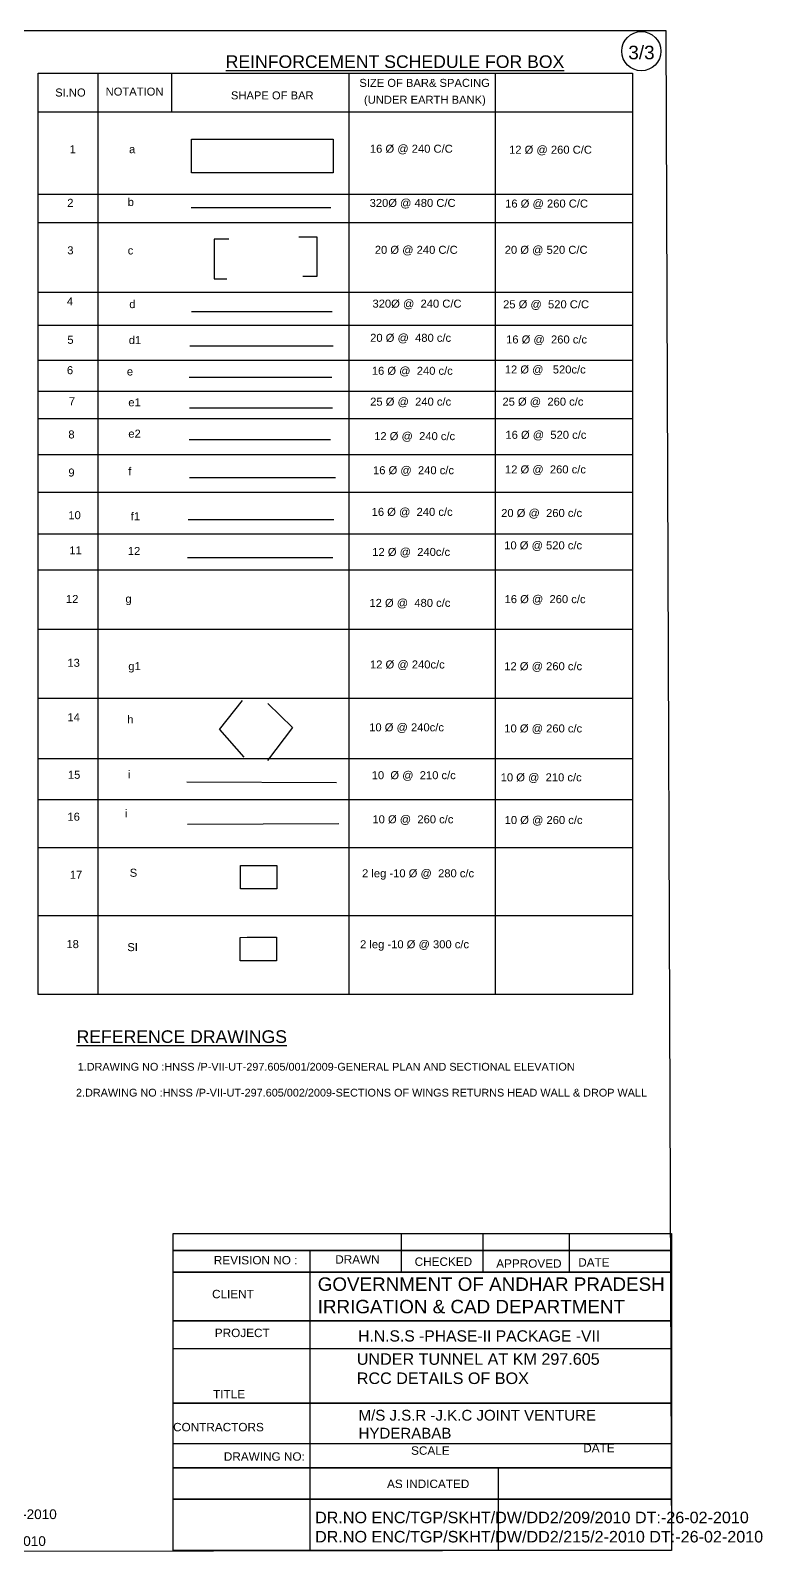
# Model space of a CAD drawing. Header units: millimetres. Extents: x 5124 to 2511772, y 2311 to 44400941.
# Drawn here: x 2507998 to 2511772, y 44393007 to 44400863 of the extents above; entities that cross this region are included whole.
import ezdxf

# ---------------------------------------------------------------- set-up
doc = ezdxf.new("R2010")
doc.units = ezdxf.units.MM
doc.header["$MEASUREMENT"] = 0
for name, color, linetype in [('DIMENSION', 7, 'Continuous'), ('DIMENSIONS', 7, 'Continuous'), ('DRAWING', 2, 'Continuous'), ('TEXT', 7, 'Continuous')]:
    doc.layers.add(name, color=color, linetype=linetype)
doc.styles.get("Standard").update_dxf_attribs({"font": 'arial.ttf', "height": 40})

msp = doc.modelspace()

# ---------------------------------------------------------------- linework, layer by layer
at = {"layer": 'DIMENSION', "color": 0}
msp.add_lwpolyline([(2511301.9, 44393022.6), (2500679.3, 44393006.7), (2500679.3, 44400863.2), (2511273.2, 44400863.2)], close=True, dxfattribs=at)
msp.add_lwpolyline([(2508724.8, 44400642.3), (2508724.8, 44400442.2)], dxfattribs=at)
at = {"layer": 'DRAWING', "color": 0}
msp.add_lwpolyline([(2508038.8, 44400643), (2511102.4, 44400643), (2511102.4, 44395890.6), (2508038.8, 44395890.6)], close=True, dxfattribs=at)
for points in [[(2508346.2, 44400643), (2508346.2, 44395890.6)], [(2509639.3, 44400643), (2509639.3, 44395890.6)], [(2510393.8, 44400643), (2510393.8, 44395890.6)], [(2508038.8, 44400442.8), (2511102.4, 44400442.8)], [(2508828.9, 44400302.6), (2509558.8, 44400302.6), (2509558.8, 44400128.9), (2508829, 44400128.9), (2508828.9, 44400302.6)], [(2508038.8, 44400019.4), (2511102.4, 44400019.4)], [(2508827.1, 44399950.2), (2509547, 44399950.2)], [(2508038.8, 44399872.8), (2511102.4, 44399872.8)], [(2509020.4, 44399786), (2508945.8, 44399786), (2508945.8, 44399582.6), (2509010.3, 44399582.6)], [(2509381.7, 44399799.2), (2509474.5, 44399799.2), (2509474.5, 44399593.7), (2509401.9, 44399593.7)], [(2508038.8, 44399512.8), (2511102.4, 44399512.8)], [(2508829.2, 44399413.9), (2509553.1, 44399413.9)], [(2508038.8, 44399342.5), (2511102.4, 44399342.5)], [(2508819.1, 44399236.6), (2509559.2, 44399236.6)], [(2508038.8, 44399162.6), (2511102.4, 44399162.6)], [(2508817, 44399075.5), (2509551.1, 44399075.5)], [(2508038.8, 44399002), (2511102.4, 44399002)], [(2508818.5, 44398916.3), (2509555.9, 44398916.3)], [(2508038.8, 44398860.9), (2511102.4, 44398860.9)], [(2508816.3, 44398752.7), (2509544.8, 44398752.7)], [(2508038.8, 44398676.1), (2511102.4, 44398676.1)], [(2508817.4, 44398557.6), (2509570.4, 44398557.6)], [(2508038.8, 44398481.5), (2511102.4, 44398481.5)], [(2508810.7, 44398341.3), (2509561.5, 44398341.3)], [(2508038.8, 44398266.8), (2511102.4, 44398266.8)], [(2508808.4, 44398145.1), (2509557, 44398145.1)], [(2508038.8, 44398080.7), (2511102.4, 44398080.7)], [(2508038.8, 44397774.2), (2511102.4, 44397774.2)], [(2508038.8, 44397419.1), (2511102.4, 44397419.1)], [(2508972.5, 44397257.4), (2509091.3, 44397407)], [(2509222.5, 44397392.1), (2509348.8, 44397267.2), (2509220, 44397096.7)], [(2508972.5, 44397257.4), (2509098.8, 44397114.4)], [(2508038.8, 44397107.7), (2511102.4, 44397107.7)], [(2508804.7, 44396988), (2509575.9, 44396984.3)], [(2508038.8, 44396896.2), (2511102.4, 44396896.2)], [(2508807.1, 44396768.3), (2509587.2, 44396772)], [(2508038.8, 44396648.1), (2511102.4, 44396648.1)], [(2509080.2, 44396556.2), (2509268, 44396556.2), (2509268, 44396435.6), (2509080.2, 44396435.6), (2509080.2, 44396556.2)], [(2508038.8, 44396297.9), (2511102.4, 44396297.9)], [(2509114.7, 44396185.4), (2509267.2, 44396185.4), (2509267.2, 44396064.6), (2509078.9, 44396064.6), (2509078.9, 44396183.7), (2509114.7, 44396185.4)], [(2508733.5, 44394063.7), (2511301.9, 44394063.7)], [(2508733.5, 44393573.7), (2511301.9, 44393573.7)]]:
    msp.add_lwpolyline(points, dxfattribs=at)
msp.add_circle((2511147.2, 44400756.2), 101.2, dxfattribs=at)
at = {"layer": 'TEXT', "color": 0}
msp.add_lwpolyline([(2511301.9, 44393022.6), (2508733.5, 44393022.6), (2508733.5, 44394656.8), (2511301.9, 44394656.8)], close=True, dxfattribs=at)
for points in [[(2509909.6, 44394656.8), (2509909.6, 44394457.9)], [(2510330.2, 44394656.8), (2510330.2, 44394457.9)], [(2510775.7, 44394656.8), (2510775.7, 44394457.9)], [(2511301.9, 44394570.1), (2508733.5, 44394570.1), (2511301.9, 44394570.1)], [(2509438.3, 44394570.1), (2509438.3, 44393022.6)], [(2511301.9, 44394457.9), (2508733.5, 44394457.9), (2511301.9, 44394457.9)], [(2511301.9, 44394207.5), (2508733.5, 44394207.5), (2511301.9, 44394207.5)], [(2511301.9, 44393783), (2508733.5, 44393783), (2511301.9, 44393783)], [(2511301.9, 44393449), (2508733.5, 44393449), (2511301.9, 44393449)], [(2510411.1, 44393022.6), (2510411.1, 44393449)], [(2511301.9, 44393286.5), (2508733.5, 44393286.5), (2511301.9, 44393286.5)]]:
    msp.add_lwpolyline(points, dxfattribs=at)

# ---------------------------------------------------------------- texts
at = {"layer": 'DIMENSIONS', "color": 0}
for s, p in [('%%UREINFORCEMENT SCHEDULE FOR BOX', (2509004.6, 44400669.9)), ('%%UREFERENCE DRAWINGS', (2508236.1, 44395640.7))]:
    msp.add_text(s, height=65, dxfattribs=at).set_placement(p)
at = {"layer": 'DRAWING', "color": 0}
for s, height, p in [('3/3', 70, (2511079.8, 44400714.6)), ('1.DRAWING NO :HNSS /P-VII-UT-297.605/001/2009-GENERAL PLAN AND SECTIONAL ELEVATION', 40, (2508241.8, 44395497.7)), ('2.DRAWING NO :HNSS /P-VII-UT-297.605/002/2009-SECTIONS OF WINGS RETURNS HEAD WALL & DROP WALL', 40, (2508233, 44395364.1)), ('1.DR.NO :- ENC / TGP / SKHT /DW/DB/209/ DT :- 26-02-2010', 50, (2506197.3, 44393184.5)), ('2.DR.NO :- ENC / TGP / SKHT /DW/DB/215/DT :- 26-02-2010', 50, (2506160.5, 44393046))]:
    msp.add_text(s, height=height, dxfattribs=at).set_placement(p)
at = {"layer": 'DRAWING', "color": 0, "insert": (2509465.4, 44393222.6), "char_height": 59.5078, "width": 2358.147, "attachment_point": 1}
msp.add_mtext('DR.NO ENC/TGP/SKHT/DW/DD2/209/2010 DT:-26-02-2010 DR.NO ENC/TGP/SKHT/DW/DD2/215/2-2010 DT:-26-02-2010', dxfattribs=at)
at = {"layer": 'TEXT', "color": 0}
for s, height, p in [('NOTATION', 41.28, (2508385.8, 44400527.2)), ('SIZE OF BAR& SPACING', 41.277, (2509693.7, 44400572.2)), ('SI.NO', 41.28, (2508126, 44400522.5)), ('SHAPE OF BAR', 41.277, (2509031.7, 44400507.7)), ('(UNDER EARTH BANK)', 41.277, (2509717.5, 44400485.4)), ('1', 41.3, (2508200.5, 44400230.1)), ('a', 41.3, (2508506.6, 44400230.2)), ('16 Ø @ 240 C/C', 41.277, (2509748.1, 44400232.6)), ('12 Ø @ 260 C/C', 41.277, (2510465.5, 44400227.5)), ('2', 41.3, (2508188, 44399953.4)), ('b', 41.3, (2508499.6, 44399957.6)), ('320Ø @ 480 C/C', 41.277, (2509746.6, 44399952.9)), ('16 Ø @ 260 C/C', 41.277, (2510445.2, 44399949.7)), ('3', 41.3, (2508188.1, 44399708.7)), ('c', 41.3, (2508499.6, 44399707.8)), ('20 Ø @ 240 C/C', 41.277, (2509773.4, 44399711.1)), ('20 Ø @ 520 C/C', 41.277, (2510443.1, 44399711.1)), ('4', 41.3, (2508186.2, 44399445.6)), ('d', 41.3, (2508507.8, 44399431)), ('320Ø @  240 C/C', 41.277, (2509761.4, 44399433.5)), ('25 Ø @  520 C/C', 41.277, (2510434.6, 44399430.1)), ('5', 41.3, (2508188.7, 44399246.8)), ('d1', 41.28, (2508505, 44399245.6)), ('20 Ø @  480 c/c', 41.277, (2509749.4, 44399257.2)), ('16 Ø @  260 c/c', 41.277, (2510450, 44399248.7)), ('6', 41.3, (2508186.2, 44399090.2)), ('e', 41.3, (2508495.3, 44399083.3)), ('16 Ø @  240 c/c', 41.277, (2509758, 44399087)), ('12 Ø @   520c/c', 41.277, (2510443.2, 44399093.9)), ('7', 41.3, (2508196.2, 44398930)), ('e1', 41.28, (2508502.7, 44398924.3)), ('25 Ø @  240 c/c', 41.277, (2509749.5, 44398927.9)), ('25 Ø @  260 c/c', 41.277, (2510431.2, 44398927.9)), ('8', 41.3, (2508193.7, 44398758.6)), ('e2', 41.28, (2508502.7, 44398762.7)), ('12 Ø @  240 c/c', 41.277, (2509770, 44398750)), ('16 Ø @  520 c/c', 41.277, (2510446.6, 44398756.8)), ('9', 41.3, (2508193.7, 44398562.3)), ('f', 41.3, (2508502.7, 44398568.9)), ('16 Ø @  240 c/c', 41.277, (2509764.1, 44398574.1)), ('12 Ø @  260 c/c', 41.277, (2510444.2, 44398578.4)), ('10', 41.28, (2508193.7, 44398342.3)), ('f1', 41.28, (2508515.2, 44398336.4)), ('16 Ø @  240 c/c', 41.277, (2509757.1, 44398359.4)), ('20 Ø @  260 c/c', 41.277, (2510424.6, 44398353.5)), ('10 Ø @ 520 c/c', 41.277, (2510440.4, 44398186.7)), ('11', 41.28, (2508198.7, 44398160.9)), ('12', 41.28, (2508500.2, 44398157.5)), ('12 Ø @  240c/c', 41.277, (2509760.3, 44398152.7)), ('12', 41.28, (2508181.3, 44397909.9)), ('g', 41.3, (2508487.8, 44397911.5)), ('12 Ø @  480 c/c', 41.277, (2509745.5, 44397889.8)), ('16 Ø @  260 c/c', 41.277, (2510442.2, 44397909.1)), ('13', 41.28, (2508188.8, 44397580.9)), ('g1', 41.28, (2508502.7, 44397563.6)), ('12 Ø @ 240c/c', 41.277, (2509748.5, 44397572.1)), ('12 Ø @ 260 c/c', 41.277, (2510440.7, 44397563.1)), ('14', 41.28, (2508188.8, 44397300.1)), ('h', 41.3, (2508497.6, 44397288.5)), ('10 Ø @ 240c/c', 41.277, (2509744.3, 44397247.9)), ('10 Ø @ 260 c/c', 41.277, (2510440.8, 44397242.3)), ('15', 41.28, (2508191.3, 44397003.1)), ('i', 41.3, (2508500.1, 44397005.2)), ('10  Ø @  210 c/c', 41.277, (2509757.4, 44397001.1)), ('10 Ø @  210 c/c', 41.277, (2510422.2, 44396989.9)), ('16', 41.28, (2508188.8, 44396786.9)), ('i', 41.3, (2508485.2, 44396803.9)), ('10 Ø @  260 c/c', 41.277, (2509761.1, 44396773.5)), ('10 Ø @ 260 c/c', 41.277, (2510442.7, 44396769.8)), ('17', 41.28, (2508201.2, 44396487.4)), ('S', 41.3, (2508510, 44396497.7)), ('2 leg -10 Ø @  280 c/c', 41.277, (2509707.6, 44396495)), ('18', 41.28, (2508183.8, 44396129.6)), ('2 leg -10 Ø @ 300 c/c', 41.277, (2509697.4, 44396128.9)), ('SI', 41.28, (2508497.6, 44396114.1)), ('REVISION NO :', 43.366, (2508943.7, 44394498.4)), ('DRAWN ', 43.37, (2509569.5, 44394502.1)), ('CHECKED', 43.37, (2509978.8, 44394490.6)), ('APPROVED', 43.37, (2510399.2, 44394481)), ('DATE ', 43.37, (2510821.9, 44394486.7)), ('CLIENT ', 43.37, (2508934.4, 44394323.5)), ('PROJECT ', 43.37, (2508948.7, 44394123.2)), ('TITLE ', 43.37, (2508939.9, 44393807.2)), ('CONTRACTORS ', 43.366, (2508733.5, 44393637.2)), ('DRAWING NO:', 43.366, (2508995.3, 44393485.5)), ('SCALE ', 43.37, (2509960.3, 44393516.2)), ('DATE ', 43.37, (2510847.9, 44393529.1)), ('AS INDICATED ', 43.366, (2509836.3, 44393344.6))]:
    msp.add_text(s, height=height, dxfattribs=at).set_placement(p)
at = {"layer": 'TEXT', "color": 0, "attachment_point": 1}
for s, insert, char_height, width in [('GOVERNMENT OF ANDHAR PRADESH  IRRIGATION & CAD DEPARTMENT ', (2509479, 44394431.1), 69.426, 1884.98), ('H.N.S.S -PHASE-II PACKAGE -VII', (2509687.5, 44394158.2), 57.821, 1247.808), ('UNDER TUNNEL AT KM 297.605 RCC DETAILS OF BOX', (2509680.6, 44394039.9), 59.508, 1370.647), ('M/S J.S.R -J.K.C JOINT VENTURE  HYDERABAB ', (2509689.5, 44393747.9), 55.541, 1338.52)]:
    msp.add_mtext(s, dxfattribs=dict(at, insert=insert, char_height=char_height, width=width))

doc.saveas('drawing.dxf')
